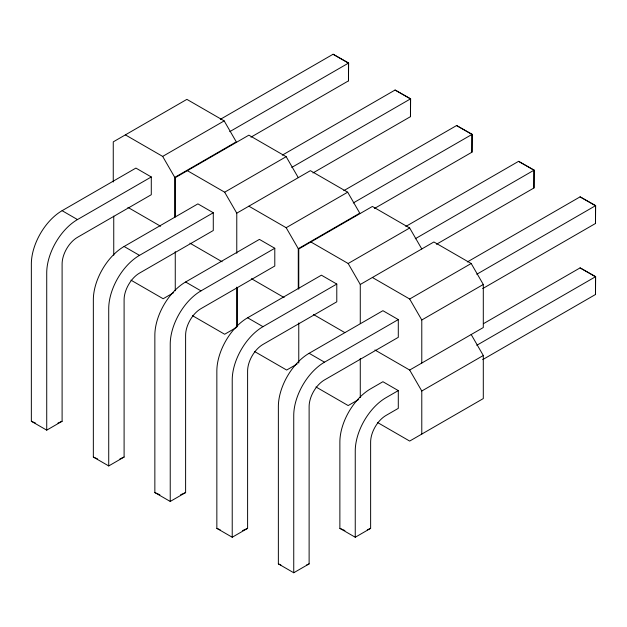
<?xml version="1.0" encoding="UTF-8"?>
<svg xmlns="http://www.w3.org/2000/svg" width="627" height="627" viewBox="0 0 627 627"><rect width="100%" height="100%" fill="white"/><g stroke="black" fill="none" stroke-linecap="round" stroke-linejoin="round"><path stroke-width="0.94" d="M250.949 137.172L348.463 80.875L348.636 63.021L333.086 54.243L220.312 119.349M312.944 172.966L410.458 116.669L410.63 98.807L395.081 90.029L282.307 155.143M374.46 208.477L471.966 152.181L472.147 134.327L456.589 125.549L343.815 190.655M436.455 244.271L533.961 187.975L534.141 170.113L518.584 161.335L405.81 226.449M482.704 288.592L595.478 223.486L595.65 205.625L580.1 196.854L467.319 261.961M482.704 359.624L595.478 294.51L595.65 276.656L580.1 267.878L483.433 323.689M62.104 210.688L135.902 168.083L151.287 176.963L151.287 194.715L77.482 237.327A21.749 12.556 -60 0 0 62.104 263.959L62.104 421.273L46.727 430.146L31.35 421.273L31.35 263.959A43.498 25.111 -60 0 1 62.104 210.688L77.482 219.568L151.287 176.963M125.369 134.876L162.667 156.405L224.176 120.893L236.285 141.867L174.776 177.378L174.776 217.506M229.756 131.654L348.636 63.021M124.099 246.482L197.905 203.877L213.282 212.749L213.282 230.509L139.476 273.121A21.749 12.556 -60 0 0 124.099 299.753L124.099 457.059L108.722 465.939L93.345 457.059L93.345 299.753A43.498 25.111 -60 0 1 124.099 246.482L139.476 255.361L213.282 212.749M187.363 170.669L224.662 192.199L286.171 156.687L298.28 177.66M410.63 98.807L291.751 167.448M236.771 253.3L236.771 213.172L310.389 170.669L347.679 192.199L359.788 213.172L298.28 248.684L298.28 288.812M185.608 281.993L259.413 239.389L274.791 248.268L274.791 266.02L200.985 308.633A21.749 12.556 -60 0 0 185.608 335.265L185.608 492.579L170.23 501.451L154.853 492.579L154.853 335.265A43.498 25.111 -60 0 1 185.608 281.993L200.985 290.873L274.791 248.268M173.648 292.684L163.153 298.742L130.941 280.144M248.88 206.181L286.171 227.711L347.679 192.199M353.26 202.96L472.147 134.327M247.602 317.787L321.408 275.182L336.785 284.055L336.785 301.814L262.987 344.427A21.749 12.556 -60 0 0 247.602 371.059L247.602 528.365L232.225 537.245L216.848 528.365L216.848 371.059A43.498 25.111 -60 0 1 247.602 317.787L262.987 326.667L336.785 284.055M310.874 241.975L348.165 263.505L409.674 227.993L421.783 248.966M534.141 170.113L415.254 238.754M360.274 323.626L360.274 284.478L433.892 241.975L471.19 263.505L483.299 284.478L483.299 327.537L409.674 370.048L374.922 349.984M309.119 353.299L382.917 310.694L398.294 319.574L398.294 337.326L324.496 379.938A21.749 12.556 -60 0 0 309.119 406.57L309.119 563.885L293.742 572.757L278.364 563.885L278.364 406.57A43.498 25.111 -60 0 1 309.119 353.299L324.496 362.179L398.294 319.574M297.151 363.989L286.657 370.048L254.444 351.449M372.383 277.487L409.674 299.016L471.19 263.505M595.65 205.625L476.763 274.265M421.783 363.057L421.783 319.989L483.299 284.478M358.66 399.501L348.165 405.559L315.961 386.961M595.65 276.656L476.763 345.297M398.294 390.597L386.005 397.69A43.498 25.111 -60 0 0 355.25 450.962L355.25 537.245L370.628 528.365L370.628 442.082A21.749 12.556 -60 0 1 386.005 415.45L398.294 408.357L398.294 390.597L382.917 381.718L370.628 388.811A43.498 25.111 -60 0 0 339.873 442.082L339.873 528.365L355.25 537.245M421.783 434.08L421.783 391.013L483.299 355.501L471.19 334.528M57.911 423.107L62.104 421.273M119.906 458.901L124.099 457.059M180.576 494.781L185.608 492.579M242.571 530.567L247.602 528.365M367.273 529.839L370.628 528.365M306.603 564.982L309.119 563.885M339.873 528.365L344.905 530.567M31.35 421.273L35.543 423.107M93.345 457.059L97.538 458.901M154.853 492.579L159.885 494.781M216.848 528.365L220.202 529.839M278.364 563.885L280.88 564.982M333.086 54.243L348.463 63.115L348.463 80.875M395.081 90.029L410.458 98.909L410.458 116.669M456.589 125.549L471.966 134.421L471.966 152.181M518.584 161.335L533.961 170.215L533.961 187.975M580.1 196.854L595.478 205.727L595.478 223.486M580.1 267.878L595.478 276.758L595.478 294.51M224.176 120.893L186.885 99.364L113.26 141.867L113.26 181.995M286.171 156.687L248.88 135.158L175.262 177.66L175.262 216.809M409.674 227.993L372.383 206.463L298.765 248.966L298.765 289.094M127.916 207.372L160.606 226.245M189.91 243.158L222.115 261.757M251.419 278.678L284.109 297.551M313.414 314.464L344.779 332.576M192.45 315.655L224.662 334.254L236.771 327.263L236.771 287.135M377.47 422.473L409.674 441.071L483.299 398.568L483.299 355.501M409.674 299.016L421.783 319.989M348.165 263.505L360.274 284.478M409.674 370.048L421.783 391.013M286.171 227.711L298.28 248.684M224.662 192.199L236.771 213.172M162.667 156.405L174.776 177.378M360.274 358.44L360.274 397.589M298.765 322.929L298.765 363.057M293.742 572.757L293.742 415.45A43.498 25.111 -60 0 1 324.496 362.179M237.257 287.417L237.257 326.565M232.225 537.245L232.225 379.938A43.498 25.111 -60 0 1 262.987 326.667M175.262 251.623L175.262 290.771M170.23 501.451L170.23 344.145A43.498 25.111 -60 0 1 200.985 290.873M113.746 216.111L113.746 255.26M108.722 465.939L108.722 308.633A43.498 25.111 -60 0 1 139.476 255.361M46.727 430.146L46.727 272.839A43.498 25.111 -60 0 1 77.482 219.568"/></g></svg>
